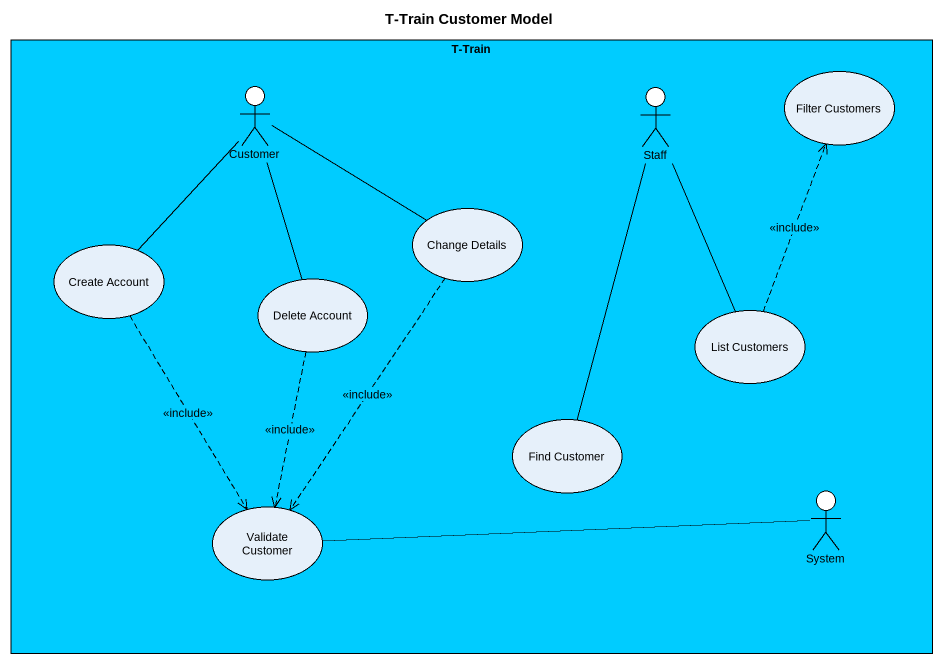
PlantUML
@startuml
title T-Train Customer Model
rectangle "T-Train" as T_Train #00CCFF {
  actor Customer
  actor Staff
  usecase "Filter Customers" as Filter_Customers
  usecase "Change Details" as Change_Details
  usecase "Create Account" as Create_Account
  usecase "Delete Account" as Delete_Account
  usecase "List Customers" as List_Customers
  usecase "Find Customer" as Find_Customer
  usecase "Validate Customer" as Validate_Customer
  actor System
}
Customer -right- Change_Details
Customer -- Create_Account
Customer -- Delete_Account
Staff -- List_Customers
Staff -- Find_Customer
Change_Details ..> Validate_Customer : <<include>>
Create_Account ..> Validate_Customer : <<include>>
Delete_Account ..> Validate_Customer : <<include>>
List_Customers .up.> Filter_Customers : <<include>>
System -left- Validate_Customer
@enduml
